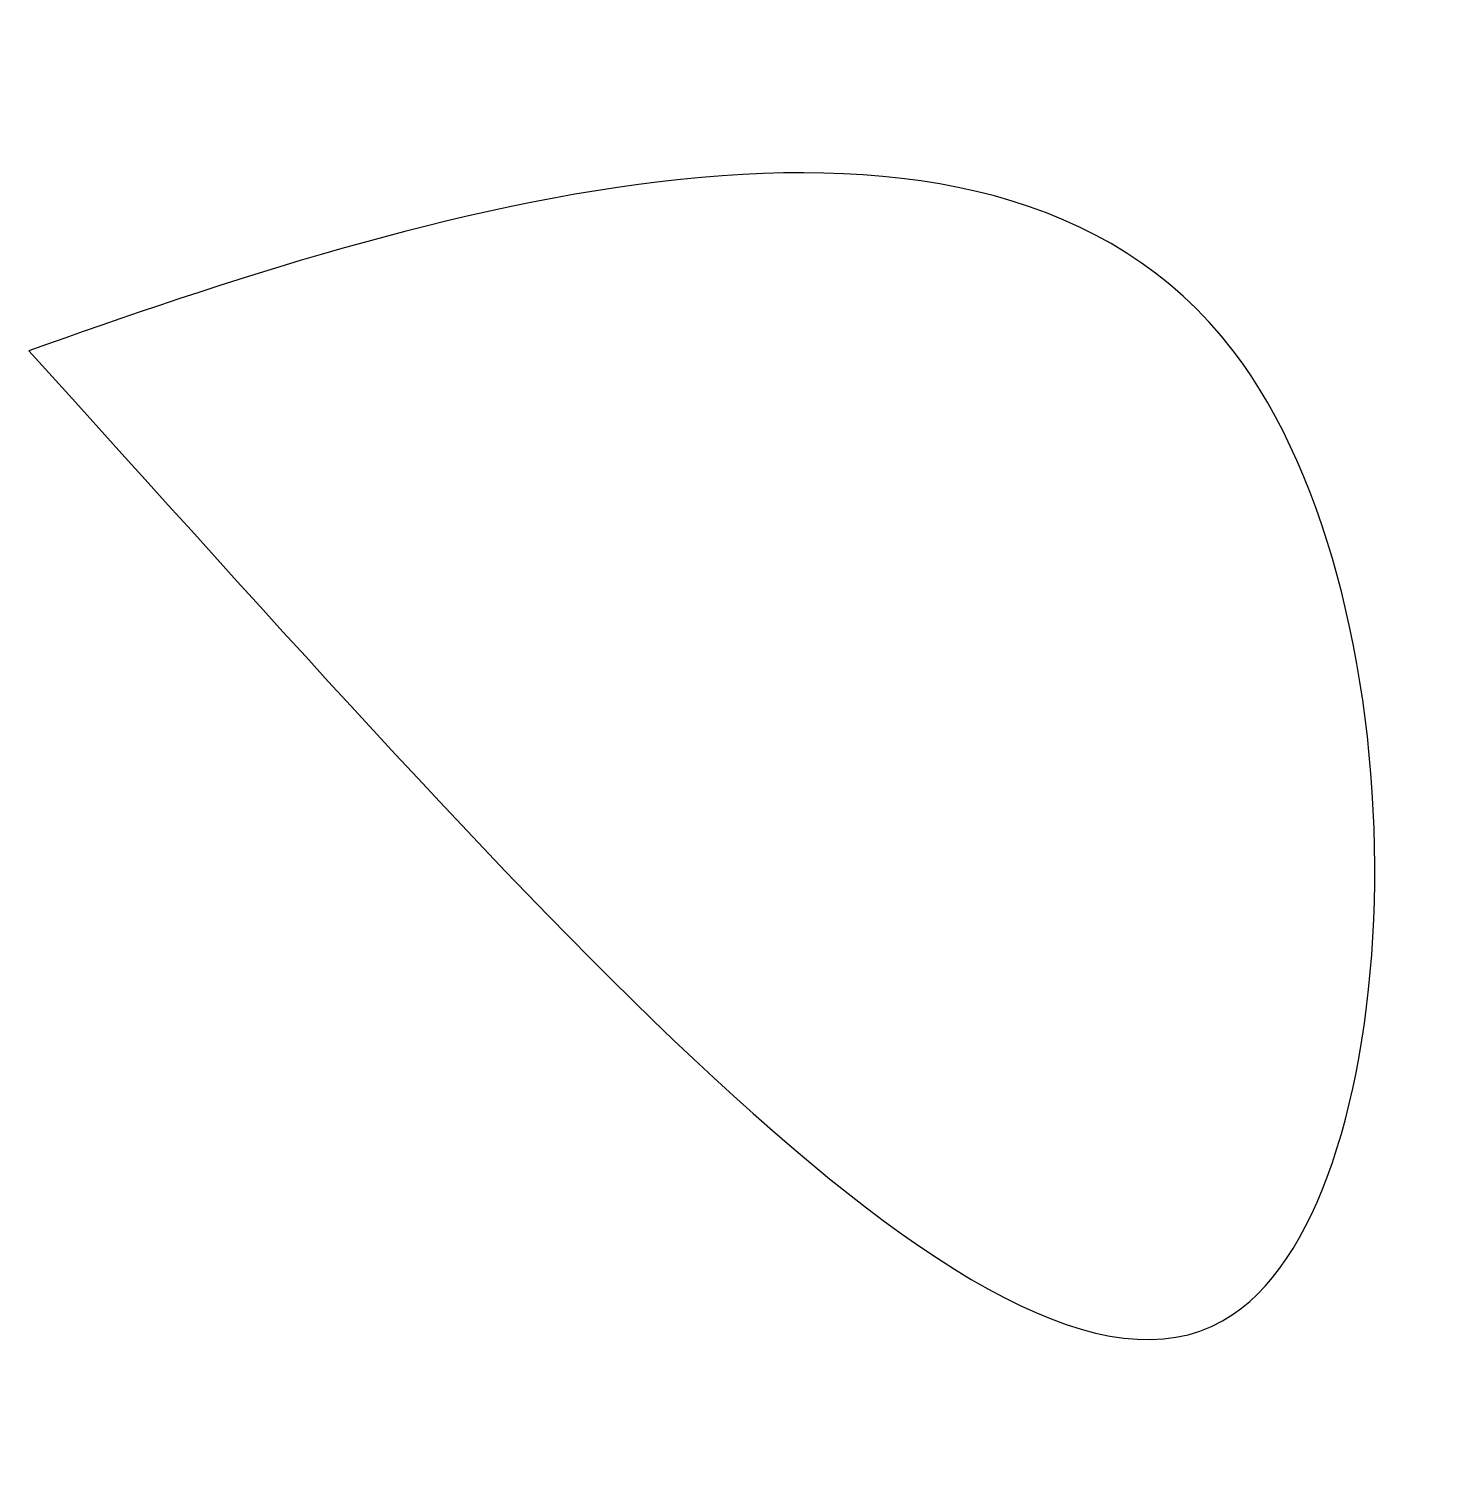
# Model space of a CAD drawing. Header units: inches. Extents: x 10 to 39.1, y -4.2 to 25.7.
import ezdxf

# ---------------------------------------------------------------- set-up
doc = ezdxf.new("R2010")
doc.units = ezdxf.units.IN
doc.header["$MEASUREMENT"] = 0
doc.layers.add('DEFAULT', color=172, linetype='Continuous', true_color=0x0000cc)

msp = doc.modelspace()

# ---------------------------------------------------------------- linework, layer by layer
at = {"layer": 'DEFAULT'}
msp.add_open_spline([(10, 19), (17.848, 21.803), (39.523, 28.791), (38.307, -13.6), (20.344, 7.606), (10, 19)], degree=3, knots=[0, 0, 0, 0, 25, 45, 70, 70, 70, 70], dxfattribs=at)

doc.saveas('drawing.dxf')
